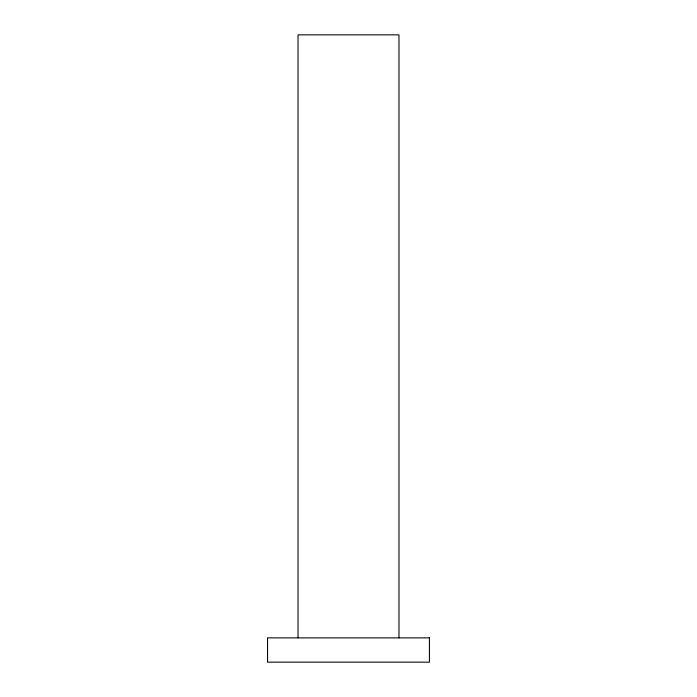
<?xml version="1.0" encoding="UTF-8"?>
<svg xmlns="http://www.w3.org/2000/svg" width="697" height="697" viewBox="0 0 697 697"><rect width="100%" height="100%" fill="white"/><g stroke="black" fill="none" stroke-linecap="round" stroke-linejoin="round"><path stroke-width="1.05" d="M398.98 637.868L398.98 34.85L298.02 34.85L298.02 637.868M429.439 637.868L267.561 637.868L267.561 662.15L429.439 662.15L429.439 637.868"/></g></svg>
